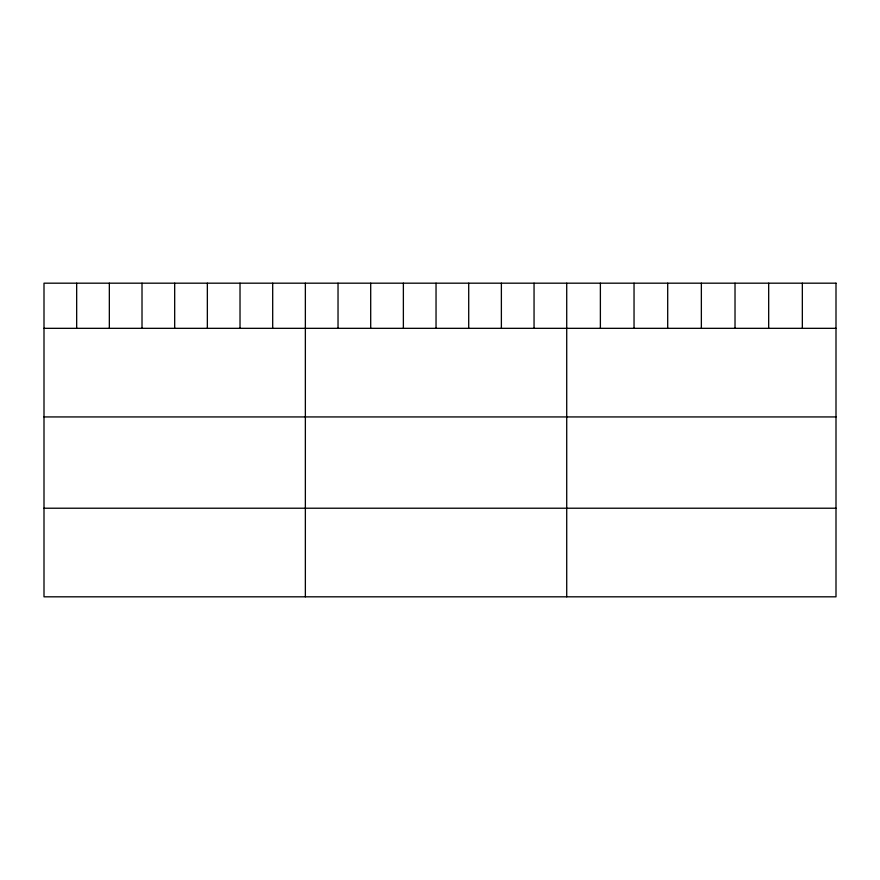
<?xml version="1.0" encoding="UTF-8"?>
<svg xmlns="http://www.w3.org/2000/svg" width="880" height="880" viewBox="0 0 880 880"><rect width="100%" height="100%" fill="white"/><g stroke="black" fill="none" stroke-linecap="round" stroke-linejoin="round"><path stroke-width="1.32" d="M44 328.328L836 328.328M44 416.933L836 416.933M44 508.222L836 508.222M802.34 283.184L802.34 328.328M768.68 283.184L768.68 328.328M735.02 283.184L735.02 328.328M701.36 283.184L701.36 328.328M667.7 283.184L667.7 328.328M634.04 283.184L634.04 328.328M600.38 283.184L600.38 328.328M566.72 283.184L566.72 596.816M534.05 283.184L534.05 328.328M501.38 283.184L501.38 328.328M468.71 283.184L468.71 328.328M436.04 283.184L436.04 328.328M403.37 283.184L403.37 328.328M370.7 283.184L370.7 328.328M338.03 283.184L338.03 328.328M305.36 283.184L305.36 596.816M272.69 283.184L272.69 328.328M240.02 283.184L240.02 328.328M207.35 283.184L207.35 328.328M174.68 283.184L174.68 328.328M142.01 283.184L142.01 328.328M109.34 283.184L109.34 328.328M76.67 283.184L76.67 328.328M836 283.184L44 283.184L44 596.816L836 596.816L836 283.184"/></g></svg>
